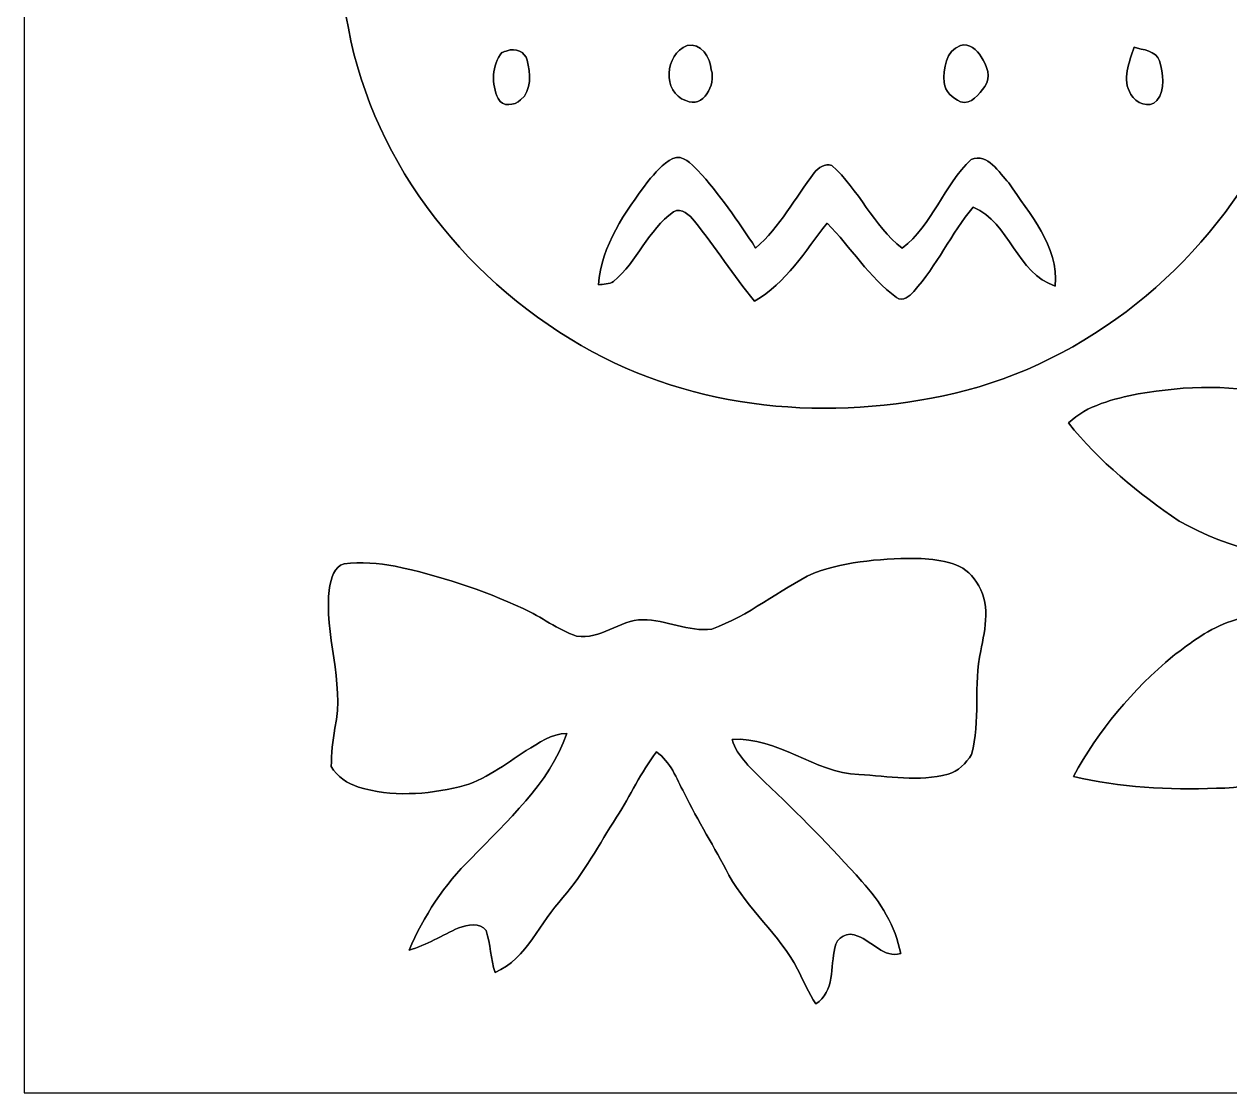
# Model space of a CAD drawing. Header units: centimetres. Extents: x -16.8 to 16.8, y -16.7 to 16.7.
# Drawn here: x -16.77 to 0.96, y -16.67 to -0.95 of the extents above; entities that cross this region are included whole.
import ezdxf

# ---------------------------------------------------------------- set-up
doc = ezdxf.new("R2010")
doc.units = ezdxf.units.CM
doc.header["$MEASUREMENT"] = 0
doc.layers.add('Layer 1', color=7, linetype='Continuous')

msp = doc.modelspace()

# ---------------------------------------------------------------- linework, layer by layer
at = {"layer": 'Layer 1', "color": 7}
for points, knots in [([(-16.77458, 16.66875), (-16.77458, 16.66875), (16.77458, 16.66875), (16.77458, 16.66875), (16.77458, 16.66875), (16.77458, 16.66875), (16.77458, -16.66875), (16.77458, -16.66875), (16.77458, -16.66875), (16.77458, -16.66875), (-16.77458, -16.66875), (-16.77458, -16.66875), (-16.77458, -16.66875), (-16.77458, -16.66875), (-16.77458, 16.66875), (-16.77458, 16.66875), (-16.77458, 16.66875), (-16.77458, 16.66875), (-16.77458, 16.66875), (-16.77458, 16.66875)], [0, 0, 0, 0, 0.16666667, 0.16666667, 0.16666667, 0.16666667, 0.33333333, 0.33333333, 0.33333333, 0.33333333, 0.5, 0.5, 0.5, 0.5, 0.66666667, 0.66666667, 0.66666667, 0.66666667, 1, 1, 1, 1]), ([(-6.12069, 7.92127), (-6.24769, 7.5879), (-6.24311, 7.22665), (-6.29003, 6.8774), (-6.29003, 6.8774), (-6.33624, 6.73206), (-6.52956, 6.72218), (-6.6481, 6.6802), (-6.6481, 6.6802), (-8.24054, 6.31261), (-9.71091, 5.4169), (-10.74667, 4.15043), (-10.74667, 4.15043), (-11.29877, 3.4163), (-11.70799, 2.5721), (-11.90766, 1.67323), (-11.90766, 1.67323), (-12.10098, 0.79763), (-12.18988, -0.11959), (-12.00644, -1.00506), (-12.00644, -1.00506), (-11.62826, -3.03636), (-10.21539, -4.79566), (-8.4141, -5.76756), (-8.4141, -5.76756), (-6.74864, -6.67456), (-4.7311, -6.79732), (-2.91289, -6.33377), (-2.91289, -6.33377), (-0.97226, -5.81201), (0.68157, -4.39067), (1.57727, -2.60244), (1.57727, -2.60244), (1.93428, -1.81257), (2.20169, -0.96308), (2.2038, -0.0889), (2.2038, -0.0889), (2.21862, 0.75706), (2.10502, 1.6062), (1.8482, 2.41265), (1.8482, 2.41265), (1.57445, 3.19123), (1.13841, 3.91936), (0.54398, 4.49545), (0.54398, 4.49545), (-0.28504, 5.36116), (-1.31269, 6.03956), (-2.44122, 6.44666), (-2.44122, 6.44666), (-2.81023, 6.58707), (-3.21345, 6.63646), (-3.57117, 6.80014), (-3.57117, 6.80014), (-3.72674, 7.10565), (-3.62832, 7.47924), (-3.73874, 7.80203), (-3.73874, 7.80203), (-3.86539, 8.001), (-4.12821, 7.99042), (-4.33211, 8.01864), (-4.33211, 8.01864), (-4.92866, 8.09166), (-5.53473, 8.04827), (-6.12069, 7.92127), (-6.12069, 7.92127), (-6.12069, 7.92127), (-6.12069, 7.92127), (-6.12069, 7.92127)], [0, 0, 0, 0, 0.05555556, 0.05555556, 0.05555556, 0.05555556, 0.11111111, 0.11111111, 0.11111111, 0.11111111, 0.16666667, 0.16666667, 0.16666667, 0.16666667, 0.22222222, 0.22222222, 0.22222222, 0.22222222, 0.27777778, 0.27777778, 0.27777778, 0.27777778, 0.33333333, 0.33333333, 0.33333333, 0.33333333, 0.38888889, 0.38888889, 0.38888889, 0.38888889, 0.44444444, 0.44444444, 0.44444444, 0.44444444, 0.5, 0.5, 0.5, 0.5, 0.55555556, 0.55555556, 0.55555556, 0.55555556, 0.61111111, 0.61111111, 0.61111111, 0.61111111, 0.66666667, 0.66666667, 0.66666667, 0.66666667, 0.72222222, 0.72222222, 0.72222222, 0.72222222, 0.77777778, 0.77777778, 0.77777778, 0.77777778, 0.83333333, 0.83333333, 0.83333333, 0.83333333, 0.88888889, 0.88888889, 0.88888889, 0.88888889, 1, 1, 1, 1]), ([(-7.02663, -1.26294), (-6.82025, -1.21214), (-6.6802, -1.4418), (-6.66891, -1.62066), (-6.66891, -1.62066), (-6.59836, -1.83409), (-6.78674, -2.19463), (-7.04321, -2.07151), (-7.04321, -2.07151), (-7.40163, -1.9498), (-7.34977, -1.38677), (-7.02663, -1.26294)], [0, 0, 0, 0, 0.25, 0.25, 0.25, 0.25, 0.5, 0.5, 0.5, 0.5, 1, 1, 1, 1]), ([(-3.00496, -1.26294), (-2.87937, -1.22026), (-2.75449, -1.32327), (-2.70087, -1.42946), (-2.70087, -1.42946), (-2.61373, -1.55152), (-2.55023, -1.73073), (-2.64866, -1.86514), (-2.64866, -1.86514), (-2.72733, -1.97661), (-2.84692, -2.1396), (-3.00496, -2.08915), (-3.00496, -2.08915), (-3.11644, -2.03306), (-3.23921, -1.93816), (-3.24485, -1.8034), (-3.24485, -1.8034), (-3.26002, -1.6062), (-3.22051, -1.33773), (-3.00496, -1.26294)], [0, 0, 0, 0, 0.16666667, 0.16666667, 0.16666667, 0.16666667, 0.33333333, 0.33333333, 0.33333333, 0.33333333, 0.5, 0.5, 0.5, 0.5, 0.66666667, 0.66666667, 0.66666667, 0.66666667, 1, 1, 1, 1]), ([(-9.66999, -1.33844), (-9.55534, -1.29152), (-9.40435, -1.35361), (-9.3786, -1.47673), (-9.3786, -1.47673), (-9.33203, -1.66617), (-9.30416, -1.92299), (-9.47314, -2.06269), (-9.47314, -2.06269), (-9.56557, -2.14524), (-9.73914, -2.17029), (-9.80511, -2.04258), (-9.80511, -2.04258), (-9.90459, -1.83056), (-9.8993, -1.55011), (-9.74831, -1.36243), (-9.74831, -1.36243), (-9.72891, -1.35643), (-9.68975, -1.34444), (-9.66999, -1.33844)], [0, 0, 0, 0, 0.16666667, 0.16666667, 0.16666667, 0.16666667, 0.33333333, 0.33333333, 0.33333333, 0.33333333, 0.5, 0.5, 0.5, 0.5, 0.66666667, 0.66666667, 0.66666667, 0.66666667, 1, 1, 1, 1]), ([(-0.44979, -1.28552), (-0.32703, -1.3268), (-0.12665, -1.33456), (-0.07655, -1.48731), (-0.07655, -1.48731), (-0.02505, -1.6697), (0.00952, -1.90923), (-0.11571, -2.07151), (-0.11571, -2.07151), (-0.23178, -2.19463), (-0.42898, -2.11208), (-0.49883, -1.98085), (-0.49883, -1.98085), (-0.63782, -1.75542), (-0.52282, -1.50989), (-0.44979, -1.28552)], [0, 0, 0, 0, 0.2, 0.2, 0.2, 0.2, 0.4, 0.4, 0.4, 0.4, 0.6, 0.6, 0.6, 0.6, 1, 1, 1, 1]), ([(2.76401, -2.40348), (2.59786, -3.36374), (2.48356, -4.3494), (2.61796, -5.32095), (2.61796, -5.32095), (2.72697, -5.99546), (3.2198, -6.5091), (3.66148, -6.99276), (3.66148, -6.99276), (4.06012, -7.3974), (4.56283, -7.76146), (4.73534, -8.32944), (4.73534, -8.32944), (4.63021, -8.35378), (4.51379, -8.38306), (4.41325, -8.32591), (4.41325, -8.32591), (3.99203, -8.10683), (3.63961, -7.78581), (3.29424, -7.46513), (3.29424, -7.46513), (2.83774, -7.04039), (2.32798, -6.64139), (1.72226, -6.45936), (1.72226, -6.45936), (1.04458, -6.22194), (0.30656, -6.26886), (-0.39053, -6.38775), (-0.39053, -6.38775), (-0.75459, -6.45866), (-1.14018, -6.55214), (-1.41817, -6.8132), (-1.41817, -6.8132), (-0.96167, -7.38187), (-0.39088, -7.85107), (0.21202, -8.25712), (0.21202, -8.25712), (0.94615, -8.67234), (1.79105, -8.85896), (2.62749, -8.90376), (2.62749, -8.90376), (3.16936, -8.93339), (3.7278, -8.82191), (4.25556, -8.99231), (4.25556, -8.99231), (4.18959, -9.24772), (3.9176, -9.33662), (3.68688, -9.36131), (3.68688, -9.36131), (2.78483, -9.4742), (1.84573, -9.4167), (0.97825, -9.72996), (0.97825, -9.72996), (0.65581, -9.83262), (0.38453, -10.04217), (0.11889, -10.24431), (0.11889, -10.24431), (-0.47166, -10.73679), (-0.9779, -11.33792), (-1.34549, -12.01385), (-1.34549, -12.01385), (-0.65864, -12.1793), (0.05539, -12.21176), (0.75953, -12.18812), (0.75953, -12.18812), (1.42628, -12.18812), (2.06551, -11.93059), (2.62572, -11.58452), (2.62572, -11.58452), (3.16653, -11.26314), (3.61879, -10.81546), (4.0326, -10.34662), (4.0326, -10.34662), (4.19135, -10.19351), (4.36421, -9.9568), (4.61327, -10.06651), (4.61327, -10.06651), (4.64291, -10.38049), (4.30248, -10.49584), (4.12962, -10.69234), (4.12962, -10.69234), (3.53307, -11.28607), (2.95451, -11.93236), (2.63737, -12.72399), (2.63737, -12.72399), (2.24331, -13.70789), (2.38231, -14.79585), (2.43593, -15.82737), (2.43593, -15.82737), (2.79894, -15.78398), (3.08187, -15.53669), (3.35068, -15.31161), (3.35068, -15.31161), (3.82482, -14.91686), (4.25344, -14.46883), (4.63973, -13.98834), (4.63973, -13.98834), (5.13539, -13.37098), (5.42749, -12.61075), (5.55343, -11.83428), (5.55343, -11.83428), (5.61869, -11.36579), (5.51251, -10.88707), (5.61622, -10.42176), (5.61622, -10.42176), (5.70794, -10.4715), (5.848, -10.49302), (5.83706, -10.63731), (5.83706, -10.63731), (5.92455, -11.00137), (5.82895, -11.38026), (5.82189, -11.74926), (5.82189, -11.74926), (5.78838, -12.84852), (6.07272, -14.02574), (6.87599, -14.82019), (6.87599, -14.82019), (7.3212, -15.24706), (7.77311, -15.67921), (8.29733, -16.00906), (8.29733, -16.00906), (8.49242, -16.11771), (8.56439, -15.83373), (8.61201, -15.70602), (8.61201, -15.70602), (9.00112, -14.56373), (8.98701, -13.20271), (8.2737, -12.18741), (8.2737, -12.18741), (7.99289, -11.74503), (7.53357, -11.46881), (7.16633, -11.10791), (7.16633, -11.10791), (6.88693, -10.86414), (6.65057, -10.55088), (6.58883, -10.17693), (6.58883, -10.17693), (6.67032, -10.19104), (6.76557, -10.18258), (6.83189, -10.24149), (6.83189, -10.24149), (7.17303, -10.535), (7.44291, -10.90189), (7.78545, -11.19434), (7.78545, -11.19434), (8.14387, -11.50161), (8.51888, -11.79795), (8.93939, -12.01737), (8.93939, -12.01737), (9.46221, -12.28619), (10.05593, -12.3631), (10.63554, -12.39485), (10.63554, -12.39485), (11.21974, -12.40755), (11.80641, -12.41531), (12.38956, -12.36169), (12.38956, -12.36169), (12.3377, -12.08546), (12.14579, -11.87132), (11.97751, -11.65825), (11.97751, -11.65825), (11.60145, -11.22468), (11.20528, -10.80629), (10.77242, -10.42882), (10.77242, -10.42882), (10.25631, -10.01219), (9.67528, -9.63048), (9.00889, -9.51724), (9.00889, -9.51724), (8.38517, -9.41776), (7.74065, -9.53488), (7.12399, -9.3793), (7.12399, -9.3793), (7.03615, -9.35179), (6.98923, -9.265), (6.93208, -9.2008), (6.93208, -9.2008), (7.30779, -8.93798), (7.78581, -9.03393), (8.21372, -9.06709), (8.21372, -9.06709), (9.06851, -9.11613), (9.95927, -9.02829), (10.74314, -8.66211), (10.74314, -8.66211), (11.12591, -8.49348), (11.39684, -8.16363), (11.67589, -7.86553), (11.67589, -7.86553), (12.0075, -7.51664), (12.3123, -7.14057), (12.56489, -6.73029), (12.56489, -6.73029), (12.10134, -6.63751), (11.62861, -6.60365), (11.15942, -6.55355), (11.15942, -6.55355), (10.36285, -6.47418), (9.52571, -6.48018), (8.77993, -6.80649), (8.77993, -6.80649), (8.17704, -7.11482), (7.66551, -7.56603), (7.14939, -7.99712), (7.14939, -7.99712), (6.98429, -8.12236), (6.81637, -8.28252), (6.59483, -8.26805), (6.59483, -8.26805), (6.64175, -8.06415), (6.72677, -7.86977), (6.85906, -7.70608), (6.85906, -7.70608), (7.24253, -7.21113), (7.77804, -6.85835), (8.15446, -6.35635), (8.15446, -6.35635), (8.44832, -5.97888), (8.5792, -5.50721), (8.68151, -5.0479), (8.68151, -5.0479), (8.8459, -4.31765), (8.83038, -3.556), (8.71044, -2.82011), (8.71044, -2.82011), (8.69068, -2.71427), (8.66105, -2.60244), (8.58167, -2.52554), (8.58167, -2.52554), (8.45749, -2.50084), (8.34249, -2.57316), (8.23912, -2.62996), (8.23912, -2.62996), (7.78581, -2.9023), (7.41927, -3.29353), (7.08201, -3.69535), (7.08201, -3.69535), (6.48441, -4.43054), (6.01239, -5.29519), (5.85858, -6.23888), (5.85858, -6.23888), (5.76721, -6.80332), (5.92526, -7.43726), (5.62857, -7.95479), (5.62857, -7.95479), (5.52415, -7.85636), (5.41232, -7.74665), (5.37986, -7.60236), (5.37986, -7.60236), (5.3594, -7.20937), (5.53297, -6.84283), (5.5372, -6.45266), (5.5372, -6.45266), (5.55484, -6.01521), (5.49875, -5.56577), (5.31354, -5.16572), (5.31354, -5.16572), (5.03696, -4.4958), (4.5145, -3.97298), (3.99768, -3.48086), (3.99768, -3.48086), (3.60998, -3.09633), (3.21522, -2.71463), (2.76401, -2.40348), (2.76401, -2.40348), (2.76401, -2.40348), (2.76401, -2.40348), (2.76401, -2.40348)], [0, 0, 0, 0, 0.01470588, 0.01470588, 0.01470588, 0.01470588, 0.02941176, 0.02941176, 0.02941176, 0.02941176, 0.04411765, 0.04411765, 0.04411765, 0.04411765, 0.05882353, 0.05882353, 0.05882353, 0.05882353, 0.07352941, 0.07352941, 0.07352941, 0.07352941, 0.08823529, 0.08823529, 0.08823529, 0.08823529, 0.10294118, 0.10294118, 0.10294118, 0.10294118, 0.11764706, 0.11764706, 0.11764706, 0.11764706, 0.13235294, 0.13235294, 0.13235294, 0.13235294, 0.14705882, 0.14705882, 0.14705882, 0.14705882, 0.16176471, 0.16176471, 0.16176471, 0.16176471, 0.17647059, 0.17647059, 0.17647059, 0.17647059, 0.19117647, 0.19117647, 0.19117647, 0.19117647, 0.20588235, 0.20588235, 0.20588235, 0.20588235, 0.22058824, 0.22058824, 0.22058824, 0.22058824, 0.23529412, 0.23529412, 0.23529412, 0.23529412, 0.25, 0.25, 0.25, 0.25, 0.26470588, 0.26470588, 0.26470588, 0.26470588, 0.27941176, 0.27941176, 0.27941176, 0.27941176, 0.29411765, 0.29411765, 0.29411765, 0.29411765, 0.30882353, 0.30882353, 0.30882353, 0.30882353, 0.32352941, 0.32352941, 0.32352941, 0.32352941, 0.33823529, 0.33823529, 0.33823529, 0.33823529, 0.35294118, 0.35294118, 0.35294118, 0.35294118, 0.36764706, 0.36764706, 0.36764706, 0.36764706, 0.38235294, 0.38235294, 0.38235294, 0.38235294, 0.39705882, 0.39705882, 0.39705882, 0.39705882, 0.41176471, 0.41176471, 0.41176471, 0.41176471, 0.42647059, 0.42647059, 0.42647059, 0.42647059, 0.44117647, 0.44117647, 0.44117647, 0.44117647, 0.45588235, 0.45588235, 0.45588235, 0.45588235, 0.47058824, 0.47058824, 0.47058824, 0.47058824, 0.48529412, 0.48529412, 0.48529412, 0.48529412, 0.5, 0.5, 0.5, 0.5, 0.51470588, 0.51470588, 0.51470588, 0.51470588, 0.52941176, 0.52941176, 0.52941176, 0.52941176, 0.54411765, 0.54411765, 0.54411765, 0.54411765, 0.55882353, 0.55882353, 0.55882353, 0.55882353, 0.57352941, 0.57352941, 0.57352941, 0.57352941, 0.58823529, 0.58823529, 0.58823529, 0.58823529, 0.60294118, 0.60294118, 0.60294118, 0.60294118, 0.61764706, 0.61764706, 0.61764706, 0.61764706, 0.63235294, 0.63235294, 0.63235294, 0.63235294, 0.64705882, 0.64705882, 0.64705882, 0.64705882, 0.66176471, 0.66176471, 0.66176471, 0.66176471, 0.67647059, 0.67647059, 0.67647059, 0.67647059, 0.69117647, 0.69117647, 0.69117647, 0.69117647, 0.70588235, 0.70588235, 0.70588235, 0.70588235, 0.72058824, 0.72058824, 0.72058824, 0.72058824, 0.73529412, 0.73529412, 0.73529412, 0.73529412, 0.75, 0.75, 0.75, 0.75, 0.76470588, 0.76470588, 0.76470588, 0.76470588, 0.77941176, 0.77941176, 0.77941176, 0.77941176, 0.79411765, 0.79411765, 0.79411765, 0.79411765, 0.80882353, 0.80882353, 0.80882353, 0.80882353, 0.82352941, 0.82352941, 0.82352941, 0.82352941, 0.83823529, 0.83823529, 0.83823529, 0.83823529, 0.85294118, 0.85294118, 0.85294118, 0.85294118, 0.86764706, 0.86764706, 0.86764706, 0.86764706, 0.88235294, 0.88235294, 0.88235294, 0.88235294, 0.89705882, 0.89705882, 0.89705882, 0.89705882, 0.91176471, 0.91176471, 0.91176471, 0.91176471, 0.92647059, 0.92647059, 0.92647059, 0.92647059, 0.94117647, 0.94117647, 0.94117647, 0.94117647, 0.95588235, 0.95588235, 0.95588235, 0.95588235, 0.97058824, 0.97058824, 0.97058824, 0.97058824, 1, 1, 1, 1]), ([(-7.23653, -2.92171), (-7.07602, -2.86138), (-6.97195, -3.00461), (-6.8707, -3.09527), (-6.8707, -3.09527), (-6.5472, -3.44593), (-6.27698, -3.84175), (-6.01698, -4.24039), (-6.01698, -4.24039), (-5.66067, -3.92959), (-5.43842, -3.50485), (-5.15479, -3.13373), (-5.15479, -3.13373), (-5.09588, -3.05788), (-4.9978, -2.99297), (-4.89832, -3.02472), (-4.89832, -3.02472), (-4.49862, -3.38173), (-4.28766, -3.91019), (-3.86221, -4.24356), (-3.86221, -4.24356), (-3.41524, -3.89608), (-3.25332, -3.31787), (-2.84727, -2.93723), (-2.84727, -2.93723), (-2.5968, -2.83845), (-2.44228, -3.13337), (-2.29447, -3.28295), (-2.29447, -3.28295), (-1.9939, -3.74121), (-1.55857, -4.20864), (-1.61043, -4.79989), (-1.61043, -4.79989), (-2.17805, -4.61786), (-2.27753, -3.86786), (-2.81799, -3.63855), (-2.81799, -3.63855), (-3.1429, -4.02872), (-3.35245, -4.50215), (-3.69217, -4.88068), (-3.69217, -4.88068), (-3.75285, -4.94912), (-3.85128, -5.03273), (-3.94441, -4.96817), (-3.94441, -4.96817), (-4.35222, -4.67184), (-4.61398, -4.22875), (-4.96746, -3.87668), (-4.96746, -3.87668), (-5.28602, -4.28449), (-5.57248, -4.75721), (-6.03215, -5.02144), (-6.03215, -5.02144), (-6.34647, -4.64502), (-6.60929, -4.2291), (-6.9155, -3.84704), (-6.9155, -3.84704), (-6.98853, -3.76026), (-7.10318, -3.63467), (-7.22595, -3.70911), (-7.22595, -3.70911), (-7.60024, -3.97404), (-7.75899, -4.43971), (-8.10578, -4.73287), (-8.10578, -4.73287), (-8.1728, -4.77238), (-8.25465, -4.7692), (-8.32908, -4.78226), (-8.32908, -4.78226), (-8.28463, -4.19947), (-7.93997, -3.71404), (-7.6013, -3.26319), (-7.6013, -3.26319), (-7.49653, -3.13443), (-7.38611, -2.99967), (-7.23653, -2.92171)], [0, 0, 0, 0, 0.05, 0.05, 0.05, 0.05, 0.1, 0.1, 0.1, 0.1, 0.15, 0.15, 0.15, 0.15, 0.2, 0.2, 0.2, 0.2, 0.25, 0.25, 0.25, 0.25, 0.3, 0.3, 0.3, 0.3, 0.35, 0.35, 0.35, 0.35, 0.4, 0.4, 0.4, 0.4, 0.45, 0.45, 0.45, 0.45, 0.5, 0.5, 0.5, 0.5, 0.55, 0.55, 0.55, 0.55, 0.6, 0.6, 0.6, 0.6, 0.65, 0.65, 0.65, 0.65, 0.7, 0.7, 0.7, 0.7, 0.75, 0.75, 0.75, 0.75, 0.8, 0.8, 0.8, 0.8, 0.85, 0.85, 0.85, 0.85, 0.9, 0.9, 0.9, 0.9, 1, 1, 1, 1]), ([(-5.16255, -9.02123), (-5.67514, -9.27135), (-6.12069, -9.65341), (-6.66256, -9.84532), (-6.66256, -9.84532), (-7.00617, -9.89295), (-7.33566, -9.70315), (-7.67715, -9.70844), (-7.67715, -9.70844), (-8.02146, -9.71056), (-8.30086, -10.00689), (-8.64976, -9.95045), (-8.64976, -9.95045), (-8.93092, -9.85273), (-9.16764, -9.66611), (-9.43716, -9.54476), (-9.43716, -9.54476), (-10.03759, -9.265), (-10.67082, -9.05757), (-11.31888, -8.9214), (-11.31888, -8.9214), (-11.56511, -8.87024), (-11.81982, -8.8586), (-12.06959, -8.88541), (-12.06959, -8.88541), (-12.21811, -8.92598), (-12.25938, -9.1059), (-12.28478, -9.23502), (-12.28478, -9.23502), (-12.3698, -9.92928), (-12.05512, -10.61226), (-12.20399, -11.30512), (-12.20399, -11.30512), (-12.23786, -11.49068), (-12.25621, -11.678), (-12.25762, -11.8678), (-12.25762, -11.8678), (-12.1733, -12.01949), (-12.01702, -12.1158), (-11.85616, -12.17048), (-11.85616, -12.17048), (-11.37532, -12.31688), (-10.85356, -12.28231), (-10.3699, -12.16695), (-10.3699, -12.16695), (-10.00266, -12.0777), (-9.70421, -11.83111), (-9.3913, -11.63391), (-9.3913, -11.63391), (-9.20609, -11.52102), (-9.01735, -11.3859), (-8.79193, -11.38061), (-8.79193, -11.38061), (-9.05616, -12.13062), (-9.67034, -12.66225), (-10.20269, -13.22141), (-10.20269, -13.22141), (-10.59533, -13.60205), (-10.90048, -14.06807), (-11.11391, -14.57007), (-11.11391, -14.57007), (-10.85603, -14.49282), (-10.62708, -14.35065), (-10.38366, -14.24129), (-10.38366, -14.24129), (-10.25772, -14.19366), (-10.07039, -14.15838), (-9.98079, -14.2815), (-9.98079, -14.2815), (-9.91482, -14.48082), (-9.91376, -14.69849), (-9.84956, -14.89992), (-9.84956, -14.89992), (-9.36837, -14.68332), (-9.19233, -14.15768), (-8.85119, -13.79608), (-8.85119, -13.79608), (-8.53899, -13.43554), (-8.31815, -13.01044), (-8.06203, -12.6111), (-8.06203, -12.6111), (-7.8553, -12.29889), (-7.70749, -11.9507), (-7.47713, -11.65401), (-7.47713, -11.65401), (-7.26687, -11.79442), (-7.18467, -12.04419), (-7.0679, -12.25656), (-7.0679, -12.25656), (-6.86611, -12.6686), (-6.62234, -13.05772), (-6.40962, -13.46412), (-6.40962, -13.46412), (-6.13445, -13.97035), (-5.66808, -14.33936), (-5.39962, -14.84947), (-5.39962, -14.84947), (-5.31248, -15.02022), (-5.24334, -15.20331), (-5.13009, -15.35994), (-5.13009, -15.35994), (-4.85599, -15.17579), (-4.9149, -14.81526), (-4.85493, -14.53409), (-4.85493, -14.53409), (-4.8327, -14.38628), (-4.65808, -14.28291), (-4.51661, -14.36441), (-4.51661, -14.36441), (-4.29719, -14.43531), (-4.13491, -14.69249), (-3.88303, -14.61841), (-3.88303, -14.61841), (-3.96311, -14.21483), (-4.17971, -13.85746), (-4.45594, -13.5576), (-4.45594, -13.5576), (-4.91067, -13.04925), (-5.38868, -12.56171), (-5.88504, -12.09428), (-5.88504, -12.09428), (-6.06778, -11.9066), (-6.28474, -11.7281), (-6.36482, -11.46916), (-6.36482, -11.46916), (-5.69348, -11.42577), (-5.15902, -11.96234), (-4.50039, -11.98527), (-4.50039, -11.98527), (-4.06541, -12.0075), (-3.61774, -12.09569), (-3.1877, -11.98139), (-3.1877, -11.98139), (-3.03601, -11.94259), (-2.92418, -11.81806), (-2.84233, -11.69176), (-2.84233, -11.69176), (-2.70828, -11.1947), (-2.81587, -10.66871), (-2.70722, -10.16706), (-2.70722, -10.16706), (-2.64195, -9.83756), (-2.55341, -9.44845), (-2.77142, -9.15564), (-2.77142, -9.15564), (-2.9337, -8.86707), (-3.28683, -8.83038), (-3.5814, -8.80569), (-3.5814, -8.80569), (-4.11304, -8.80533), (-4.65843, -8.83955), (-5.16255, -9.02123)], [0, 0, 0, 0, 0.02564103, 0.02564103, 0.02564103, 0.02564103, 0.05128205, 0.05128205, 0.05128205, 0.05128205, 0.07692308, 0.07692308, 0.07692308, 0.07692308, 0.1025641, 0.1025641, 0.1025641, 0.1025641, 0.12820513, 0.12820513, 0.12820513, 0.12820513, 0.15384615, 0.15384615, 0.15384615, 0.15384615, 0.17948718, 0.17948718, 0.17948718, 0.17948718, 0.20512821, 0.20512821, 0.20512821, 0.20512821, 0.23076923, 0.23076923, 0.23076923, 0.23076923, 0.25641026, 0.25641026, 0.25641026, 0.25641026, 0.28205128, 0.28205128, 0.28205128, 0.28205128, 0.30769231, 0.30769231, 0.30769231, 0.30769231, 0.33333333, 0.33333333, 0.33333333, 0.33333333, 0.35897436, 0.35897436, 0.35897436, 0.35897436, 0.38461538, 0.38461538, 0.38461538, 0.38461538, 0.41025641, 0.41025641, 0.41025641, 0.41025641, 0.43589744, 0.43589744, 0.43589744, 0.43589744, 0.46153846, 0.46153846, 0.46153846, 0.46153846, 0.48717949, 0.48717949, 0.48717949, 0.48717949, 0.51282051, 0.51282051, 0.51282051, 0.51282051, 0.53846154, 0.53846154, 0.53846154, 0.53846154, 0.56410256, 0.56410256, 0.56410256, 0.56410256, 0.58974359, 0.58974359, 0.58974359, 0.58974359, 0.61538462, 0.61538462, 0.61538462, 0.61538462, 0.64102564, 0.64102564, 0.64102564, 0.64102564, 0.66666667, 0.66666667, 0.66666667, 0.66666667, 0.69230769, 0.69230769, 0.69230769, 0.69230769, 0.71794872, 0.71794872, 0.71794872, 0.71794872, 0.74358974, 0.74358974, 0.74358974, 0.74358974, 0.76923077, 0.76923077, 0.76923077, 0.76923077, 0.79487179, 0.79487179, 0.79487179, 0.79487179, 0.82051282, 0.82051282, 0.82051282, 0.82051282, 0.84615385, 0.84615385, 0.84615385, 0.84615385, 0.87179487, 0.87179487, 0.87179487, 0.87179487, 0.8974359, 0.8974359, 0.8974359, 0.8974359, 0.92307692, 0.92307692, 0.92307692, 0.92307692, 0.94871795, 0.94871795, 0.94871795, 0.94871795, 1, 1, 1, 1])]:
    msp.add_open_spline(points, degree=3, knots=knots, dxfattribs=at)
at = {"layer": 'Layer 1', "color": 250}
for points, knots in [([(-6.12069, 7.92127), (-5.53473, 8.04827), (-4.92866, 8.09166), (-4.33211, 8.01864), (-4.33211, 8.01864), (-4.12821, 7.99042), (-3.86539, 8.001), (-3.73874, 7.80203), (-3.73874, 7.80203), (-3.62832, 7.47924), (-3.72674, 7.10565), (-3.57117, 6.80014), (-3.57117, 6.80014), (-3.21345, 6.63646), (-2.81023, 6.58707), (-2.44122, 6.44666), (-2.44122, 6.44666), (-1.31269, 6.03956), (-0.28504, 5.36116), (0.54398, 4.49545), (0.54398, 4.49545), (1.13841, 3.91936), (1.57445, 3.19123), (1.8482, 2.41265), (1.8482, 2.41265), (2.10502, 1.6062), (2.21862, 0.75706), (2.2038, -0.0889), (2.2038, -0.0889), (2.20169, -0.96308), (1.93428, -1.81257), (1.57727, -2.60244), (1.57727, -2.60244), (0.68157, -4.39067), (-0.97226, -5.81201), (-2.91289, -6.33377), (-2.91289, -6.33377), (-4.7311, -6.79732), (-6.74864, -6.67456), (-8.4141, -5.76756), (-8.4141, -5.76756), (-10.21539, -4.79566), (-11.62826, -3.03636), (-12.00644, -1.00506), (-12.00644, -1.00506), (-12.18988, -0.11959), (-12.10098, 0.79763), (-11.90766, 1.67323), (-11.90766, 1.67323), (-11.70799, 2.5721), (-11.29877, 3.4163), (-10.74667, 4.15043), (-10.74667, 4.15043), (-9.71091, 5.4169), (-8.24054, 6.31261), (-6.6481, 6.6802), (-6.6481, 6.6802), (-6.52956, 6.72218), (-6.33624, 6.73206), (-6.29003, 6.8774), (-6.29003, 6.8774), (-6.24311, 7.22665), (-6.24769, 7.5879), (-6.12069, 7.92127), (-6.12069, 7.92127), (-6.12069, 7.92127), (-6.12069, 7.92127), (-6.12069, 7.92127)], [0, 0, 0, 0, 0.05555556, 0.05555556, 0.05555556, 0.05555556, 0.11111111, 0.11111111, 0.11111111, 0.11111111, 0.16666667, 0.16666667, 0.16666667, 0.16666667, 0.22222222, 0.22222222, 0.22222222, 0.22222222, 0.27777778, 0.27777778, 0.27777778, 0.27777778, 0.33333333, 0.33333333, 0.33333333, 0.33333333, 0.38888889, 0.38888889, 0.38888889, 0.38888889, 0.44444444, 0.44444444, 0.44444444, 0.44444444, 0.5, 0.5, 0.5, 0.5, 0.55555556, 0.55555556, 0.55555556, 0.55555556, 0.61111111, 0.61111111, 0.61111111, 0.61111111, 0.66666667, 0.66666667, 0.66666667, 0.66666667, 0.72222222, 0.72222222, 0.72222222, 0.72222222, 0.77777778, 0.77777778, 0.77777778, 0.77777778, 0.83333333, 0.83333333, 0.83333333, 0.83333333, 0.88888889, 0.88888889, 0.88888889, 0.88888889, 1, 1, 1, 1]), ([(-7.02663, -1.26294), (-7.34977, -1.38677), (-7.40163, -1.9498), (-7.04321, -2.07151), (-7.04321, -2.07151), (-6.78674, -2.19463), (-6.59836, -1.83409), (-6.66891, -1.62066), (-6.66891, -1.62066), (-6.6802, -1.4418), (-6.82025, -1.21214), (-7.02663, -1.26294), (-7.02663, -1.26294), (-7.02663, -1.26294), (-7.02663, -1.26294), (-7.02663, -1.26294)], [0, 0, 0, 0, 0.2, 0.2, 0.2, 0.2, 0.4, 0.4, 0.4, 0.4, 0.6, 0.6, 0.6, 0.6, 1, 1, 1, 1]), ([(-3.00496, -1.26294), (-3.22051, -1.33773), (-3.26002, -1.6062), (-3.24485, -1.8034), (-3.24485, -1.8034), (-3.23921, -1.93816), (-3.11644, -2.03306), (-3.00496, -2.08915), (-3.00496, -2.08915), (-2.84692, -2.1396), (-2.72733, -1.97661), (-2.64866, -1.86514), (-2.64866, -1.86514), (-2.55023, -1.73073), (-2.61373, -1.55152), (-2.70087, -1.42946), (-2.70087, -1.42946), (-2.75449, -1.32327), (-2.87937, -1.22026), (-3.00496, -1.26294), (-3.00496, -1.26294), (-3.00496, -1.26294), (-3.00496, -1.26294), (-3.00496, -1.26294)], [0, 0, 0, 0, 0.14285714, 0.14285714, 0.14285714, 0.14285714, 0.28571429, 0.28571429, 0.28571429, 0.28571429, 0.42857143, 0.42857143, 0.42857143, 0.42857143, 0.57142857, 0.57142857, 0.57142857, 0.57142857, 0.71428571, 0.71428571, 0.71428571, 0.71428571, 1, 1, 1, 1]), ([(-9.66999, -1.33844), (-9.68975, -1.34444), (-9.72891, -1.35643), (-9.74831, -1.36243), (-9.74831, -1.36243), (-9.8993, -1.55011), (-9.90459, -1.83056), (-9.80511, -2.04258), (-9.80511, -2.04258), (-9.73914, -2.17029), (-9.56557, -2.14524), (-9.47314, -2.06269), (-9.47314, -2.06269), (-9.30416, -1.92299), (-9.33203, -1.66617), (-9.3786, -1.47673), (-9.3786, -1.47673), (-9.40435, -1.35361), (-9.55534, -1.29152), (-9.66999, -1.33844), (-9.66999, -1.33844), (-9.66999, -1.33844), (-9.66999, -1.33844), (-9.66999, -1.33844)], [0, 0, 0, 0, 0.14285714, 0.14285714, 0.14285714, 0.14285714, 0.28571429, 0.28571429, 0.28571429, 0.28571429, 0.42857143, 0.42857143, 0.42857143, 0.42857143, 0.57142857, 0.57142857, 0.57142857, 0.57142857, 0.71428571, 0.71428571, 0.71428571, 0.71428571, 1, 1, 1, 1]), ([(-0.44979, -1.28552), (-0.52282, -1.50989), (-0.63782, -1.75542), (-0.49883, -1.98085), (-0.49883, -1.98085), (-0.42898, -2.11208), (-0.23178, -2.19463), (-0.11571, -2.07151), (-0.11571, -2.07151), (0.00952, -1.90923), (-0.02505, -1.6697), (-0.07655, -1.48731), (-0.07655, -1.48731), (-0.12665, -1.33456), (-0.32703, -1.3268), (-0.44979, -1.28552), (-0.44979, -1.28552), (-0.44979, -1.28552), (-0.44979, -1.28552), (-0.44979, -1.28552)], [0, 0, 0, 0, 0.16666667, 0.16666667, 0.16666667, 0.16666667, 0.33333333, 0.33333333, 0.33333333, 0.33333333, 0.5, 0.5, 0.5, 0.5, 0.66666667, 0.66666667, 0.66666667, 0.66666667, 1, 1, 1, 1]), ([(2.76401, -2.40348), (3.21522, -2.71463), (3.60998, -3.09633), (3.99768, -3.48086), (3.99768, -3.48086), (4.5145, -3.97298), (5.03696, -4.4958), (5.31354, -5.16572), (5.31354, -5.16572), (5.49875, -5.56577), (5.55484, -6.01521), (5.5372, -6.45266), (5.5372, -6.45266), (5.53297, -6.84283), (5.3594, -7.20937), (5.37986, -7.60236), (5.37986, -7.60236), (5.41232, -7.74665), (5.52415, -7.85636), (5.62857, -7.95479), (5.62857, -7.95479), (5.92526, -7.43726), (5.76721, -6.80332), (5.85858, -6.23888), (5.85858, -6.23888), (6.01239, -5.29519), (6.48441, -4.43054), (7.08201, -3.69535), (7.08201, -3.69535), (7.41927, -3.29353), (7.78581, -2.9023), (8.23912, -2.62996), (8.23912, -2.62996), (8.34249, -2.57316), (8.45749, -2.50084), (8.58167, -2.52554), (8.58167, -2.52554), (8.66105, -2.60244), (8.69068, -2.71427), (8.71044, -2.82011), (8.71044, -2.82011), (8.83038, -3.556), (8.8459, -4.31765), (8.68151, -5.0479), (8.68151, -5.0479), (8.5792, -5.50721), (8.44832, -5.97888), (8.15446, -6.35635), (8.15446, -6.35635), (7.77804, -6.85835), (7.24253, -7.21113), (6.85906, -7.70608), (6.85906, -7.70608), (6.72677, -7.86977), (6.64175, -8.06415), (6.59483, -8.26805), (6.59483, -8.26805), (6.81637, -8.28252), (6.98429, -8.12236), (7.14939, -7.99712), (7.14939, -7.99712), (7.66551, -7.56603), (8.17704, -7.11482), (8.77993, -6.80649), (8.77993, -6.80649), (9.52571, -6.48018), (10.36285, -6.47418), (11.15942, -6.55355), (11.15942, -6.55355), (11.62861, -6.60365), (12.10134, -6.63751), (12.56489, -6.73029), (12.56489, -6.73029), (12.3123, -7.14057), (12.0075, -7.51664), (11.67589, -7.86553), (11.67589, -7.86553), (11.39684, -8.16363), (11.12591, -8.49348), (10.74314, -8.66211), (10.74314, -8.66211), (9.95927, -9.02829), (9.06851, -9.11613), (8.21372, -9.06709), (8.21372, -9.06709), (7.78581, -9.03393), (7.30779, -8.93798), (6.93208, -9.2008), (6.93208, -9.2008), (6.98923, -9.265), (7.03615, -9.35179), (7.12399, -9.3793), (7.12399, -9.3793), (7.74065, -9.53488), (8.38517, -9.41776), (9.00889, -9.51724), (9.00889, -9.51724), (9.67528, -9.63048), (10.25631, -10.01219), (10.77242, -10.42882), (10.77242, -10.42882), (11.20528, -10.80629), (11.60145, -11.22468), (11.97751, -11.65825), (11.97751, -11.65825), (12.14579, -11.87132), (12.3377, -12.08546), (12.38956, -12.36169), (12.38956, -12.36169), (11.80641, -12.41531), (11.21974, -12.40755), (10.63554, -12.39485), (10.63554, -12.39485), (10.05593, -12.3631), (9.46221, -12.28619), (8.93939, -12.01737), (8.93939, -12.01737), (8.51888, -11.79795), (8.14387, -11.50161), (7.78545, -11.19434), (7.78545, -11.19434), (7.44291, -10.90189), (7.17303, -10.535), (6.83189, -10.24149), (6.83189, -10.24149), (6.76557, -10.18258), (6.67032, -10.19104), (6.58883, -10.17693), (6.58883, -10.17693), (6.65057, -10.55088), (6.88693, -10.86414), (7.16633, -11.10791), (7.16633, -11.10791), (7.53357, -11.46881), (7.99289, -11.74503), (8.2737, -12.18741), (8.2737, -12.18741), (8.98701, -13.20271), (9.00112, -14.56373), (8.61201, -15.70602), (8.61201, -15.70602), (8.56439, -15.83373), (8.49242, -16.11771), (8.29733, -16.00906), (8.29733, -16.00906), (7.77311, -15.67921), (7.3212, -15.24706), (6.87599, -14.82019), (6.87599, -14.82019), (6.07272, -14.02574), (5.78838, -12.84852), (5.82189, -11.74926), (5.82189, -11.74926), (5.82895, -11.38026), (5.92455, -11.00137), (5.83706, -10.63731), (5.83706, -10.63731), (5.848, -10.49302), (5.70794, -10.4715), (5.61622, -10.42176), (5.61622, -10.42176), (5.51251, -10.88707), (5.61869, -11.36579), (5.55343, -11.83428), (5.55343, -11.83428), (5.42749, -12.61075), (5.13539, -13.37098), (4.63973, -13.98834), (4.63973, -13.98834), (4.25344, -14.46883), (3.82482, -14.91686), (3.35068, -15.31161), (3.35068, -15.31161), (3.08187, -15.53669), (2.79894, -15.78398), (2.43593, -15.82737), (2.43593, -15.82737), (2.38231, -14.79585), (2.24331, -13.70789), (2.63737, -12.72399), (2.63737, -12.72399), (2.95451, -11.93236), (3.53307, -11.28607), (4.12962, -10.69234), (4.12962, -10.69234), (4.30248, -10.49584), (4.64291, -10.38049), (4.61327, -10.06651), (4.61327, -10.06651), (4.36421, -9.9568), (4.19135, -10.19351), (4.0326, -10.34662), (4.0326, -10.34662), (3.61879, -10.81546), (3.16653, -11.26314), (2.62572, -11.58452), (2.62572, -11.58452), (2.06551, -11.93059), (1.42628, -12.18812), (0.75953, -12.18812), (0.75953, -12.18812), (0.05539, -12.21176), (-0.65864, -12.1793), (-1.34549, -12.01385), (-1.34549, -12.01385), (-0.9779, -11.33792), (-0.47166, -10.73679), (0.11889, -10.24431), (0.11889, -10.24431), (0.38453, -10.04217), (0.65581, -9.83262), (0.97825, -9.72996), (0.97825, -9.72996), (1.84573, -9.4167), (2.78483, -9.4742), (3.68688, -9.36131), (3.68688, -9.36131), (3.9176, -9.33662), (4.18959, -9.24772), (4.25556, -8.99231), (4.25556, -8.99231), (3.7278, -8.82191), (3.16936, -8.93339), (2.62749, -8.90376), (2.62749, -8.90376), (1.79105, -8.85896), (0.94615, -8.67234), (0.21202, -8.25712), (0.21202, -8.25712), (-0.39088, -7.85107), (-0.96167, -7.38187), (-1.41817, -6.8132), (-1.41817, -6.8132), (-1.14018, -6.55214), (-0.75459, -6.45866), (-0.39053, -6.38775), (-0.39053, -6.38775), (0.30656, -6.26886), (1.04458, -6.22194), (1.72226, -6.45936), (1.72226, -6.45936), (2.32798, -6.64139), (2.83774, -7.04039), (3.29424, -7.46513), (3.29424, -7.46513), (3.63961, -7.78581), (3.99203, -8.10683), (4.41325, -8.32591), (4.41325, -8.32591), (4.51379, -8.38306), (4.63021, -8.35378), (4.73534, -8.32944), (4.73534, -8.32944), (4.56283, -7.76146), (4.06012, -7.3974), (3.66148, -6.99276), (3.66148, -6.99276), (3.2198, -6.5091), (2.72697, -5.99546), (2.61796, -5.32095), (2.61796, -5.32095), (2.48356, -4.3494), (2.59786, -3.36374), (2.76401, -2.40348), (2.76401, -2.40348), (2.76401, -2.40348), (2.76401, -2.40348), (2.76401, -2.40348)], [0, 0, 0, 0, 0.01470588, 0.01470588, 0.01470588, 0.01470588, 0.02941176, 0.02941176, 0.02941176, 0.02941176, 0.04411765, 0.04411765, 0.04411765, 0.04411765, 0.05882353, 0.05882353, 0.05882353, 0.05882353, 0.07352941, 0.07352941, 0.07352941, 0.07352941, 0.08823529, 0.08823529, 0.08823529, 0.08823529, 0.10294118, 0.10294118, 0.10294118, 0.10294118, 0.11764706, 0.11764706, 0.11764706, 0.11764706, 0.13235294, 0.13235294, 0.13235294, 0.13235294, 0.14705882, 0.14705882, 0.14705882, 0.14705882, 0.16176471, 0.16176471, 0.16176471, 0.16176471, 0.17647059, 0.17647059, 0.17647059, 0.17647059, 0.19117647, 0.19117647, 0.19117647, 0.19117647, 0.20588235, 0.20588235, 0.20588235, 0.20588235, 0.22058824, 0.22058824, 0.22058824, 0.22058824, 0.23529412, 0.23529412, 0.23529412, 0.23529412, 0.25, 0.25, 0.25, 0.25, 0.26470588, 0.26470588, 0.26470588, 0.26470588, 0.27941176, 0.27941176, 0.27941176, 0.27941176, 0.29411765, 0.29411765, 0.29411765, 0.29411765, 0.30882353, 0.30882353, 0.30882353, 0.30882353, 0.32352941, 0.32352941, 0.32352941, 0.32352941, 0.33823529, 0.33823529, 0.33823529, 0.33823529, 0.35294118, 0.35294118, 0.35294118, 0.35294118, 0.36764706, 0.36764706, 0.36764706, 0.36764706, 0.38235294, 0.38235294, 0.38235294, 0.38235294, 0.39705882, 0.39705882, 0.39705882, 0.39705882, 0.41176471, 0.41176471, 0.41176471, 0.41176471, 0.42647059, 0.42647059, 0.42647059, 0.42647059, 0.44117647, 0.44117647, 0.44117647, 0.44117647, 0.45588235, 0.45588235, 0.45588235, 0.45588235, 0.47058824, 0.47058824, 0.47058824, 0.47058824, 0.48529412, 0.48529412, 0.48529412, 0.48529412, 0.5, 0.5, 0.5, 0.5, 0.51470588, 0.51470588, 0.51470588, 0.51470588, 0.52941176, 0.52941176, 0.52941176, 0.52941176, 0.54411765, 0.54411765, 0.54411765, 0.54411765, 0.55882353, 0.55882353, 0.55882353, 0.55882353, 0.57352941, 0.57352941, 0.57352941, 0.57352941, 0.58823529, 0.58823529, 0.58823529, 0.58823529, 0.60294118, 0.60294118, 0.60294118, 0.60294118, 0.61764706, 0.61764706, 0.61764706, 0.61764706, 0.63235294, 0.63235294, 0.63235294, 0.63235294, 0.64705882, 0.64705882, 0.64705882, 0.64705882, 0.66176471, 0.66176471, 0.66176471, 0.66176471, 0.67647059, 0.67647059, 0.67647059, 0.67647059, 0.69117647, 0.69117647, 0.69117647, 0.69117647, 0.70588235, 0.70588235, 0.70588235, 0.70588235, 0.72058824, 0.72058824, 0.72058824, 0.72058824, 0.73529412, 0.73529412, 0.73529412, 0.73529412, 0.75, 0.75, 0.75, 0.75, 0.76470588, 0.76470588, 0.76470588, 0.76470588, 0.77941176, 0.77941176, 0.77941176, 0.77941176, 0.79411765, 0.79411765, 0.79411765, 0.79411765, 0.80882353, 0.80882353, 0.80882353, 0.80882353, 0.82352941, 0.82352941, 0.82352941, 0.82352941, 0.83823529, 0.83823529, 0.83823529, 0.83823529, 0.85294118, 0.85294118, 0.85294118, 0.85294118, 0.86764706, 0.86764706, 0.86764706, 0.86764706, 0.88235294, 0.88235294, 0.88235294, 0.88235294, 0.89705882, 0.89705882, 0.89705882, 0.89705882, 0.91176471, 0.91176471, 0.91176471, 0.91176471, 0.92647059, 0.92647059, 0.92647059, 0.92647059, 0.94117647, 0.94117647, 0.94117647, 0.94117647, 0.95588235, 0.95588235, 0.95588235, 0.95588235, 0.97058824, 0.97058824, 0.97058824, 0.97058824, 1, 1, 1, 1]), ([(-7.23653, -2.92171), (-7.38611, -2.99967), (-7.49653, -3.13443), (-7.6013, -3.26319), (-7.6013, -3.26319), (-7.93997, -3.71404), (-8.28463, -4.19947), (-8.32908, -4.78226), (-8.32908, -4.78226), (-8.25465, -4.7692), (-8.1728, -4.77238), (-8.10578, -4.73287), (-8.10578, -4.73287), (-7.75899, -4.43971), (-7.60024, -3.97404), (-7.22595, -3.70911), (-7.22595, -3.70911), (-7.10318, -3.63467), (-6.98853, -3.76026), (-6.9155, -3.84704), (-6.9155, -3.84704), (-6.60929, -4.2291), (-6.34647, -4.64502), (-6.03215, -5.02144), (-6.03215, -5.02144), (-5.57248, -4.75721), (-5.28602, -4.28449), (-4.96746, -3.87668), (-4.96746, -3.87668), (-4.61398, -4.22875), (-4.35222, -4.67184), (-3.94441, -4.96817), (-3.94441, -4.96817), (-3.85128, -5.03273), (-3.75285, -4.94912), (-3.69217, -4.88068), (-3.69217, -4.88068), (-3.35245, -4.50215), (-3.1429, -4.02872), (-2.81799, -3.63855), (-2.81799, -3.63855), (-2.27753, -3.86786), (-2.17805, -4.61786), (-1.61043, -4.79989), (-1.61043, -4.79989), (-1.55857, -4.20864), (-1.9939, -3.74121), (-2.29447, -3.28295), (-2.29447, -3.28295), (-2.44228, -3.13337), (-2.5968, -2.83845), (-2.84727, -2.93723), (-2.84727, -2.93723), (-3.25332, -3.31787), (-3.41524, -3.89608), (-3.86221, -4.24356), (-3.86221, -4.24356), (-4.28766, -3.91019), (-4.49862, -3.38173), (-4.89832, -3.02472), (-4.89832, -3.02472), (-4.9978, -2.99297), (-5.09588, -3.05788), (-5.15479, -3.13373), (-5.15479, -3.13373), (-5.43842, -3.50485), (-5.66067, -3.92959), (-6.01698, -4.24039), (-6.01698, -4.24039), (-6.27698, -3.84175), (-6.5472, -3.44593), (-6.8707, -3.09527), (-6.8707, -3.09527), (-6.97195, -3.00461), (-7.07602, -2.86138), (-7.23653, -2.92171)], [0, 0, 0, 0, 0.05, 0.05, 0.05, 0.05, 0.1, 0.1, 0.1, 0.1, 0.15, 0.15, 0.15, 0.15, 0.2, 0.2, 0.2, 0.2, 0.25, 0.25, 0.25, 0.25, 0.3, 0.3, 0.3, 0.3, 0.35, 0.35, 0.35, 0.35, 0.4, 0.4, 0.4, 0.4, 0.45, 0.45, 0.45, 0.45, 0.5, 0.5, 0.5, 0.5, 0.55, 0.55, 0.55, 0.55, 0.6, 0.6, 0.6, 0.6, 0.65, 0.65, 0.65, 0.65, 0.7, 0.7, 0.7, 0.7, 0.75, 0.75, 0.75, 0.75, 0.8, 0.8, 0.8, 0.8, 0.85, 0.85, 0.85, 0.85, 0.9, 0.9, 0.9, 0.9, 1, 1, 1, 1]), ([(-5.16255, -9.02123), (-4.65843, -8.83955), (-4.11304, -8.80533), (-3.5814, -8.80569), (-3.5814, -8.80569), (-3.28683, -8.83038), (-2.9337, -8.86707), (-2.77142, -9.15564), (-2.77142, -9.15564), (-2.55341, -9.44845), (-2.64195, -9.83756), (-2.70722, -10.16706), (-2.70722, -10.16706), (-2.81587, -10.66871), (-2.70828, -11.1947), (-2.84233, -11.69176), (-2.84233, -11.69176), (-2.92418, -11.81806), (-3.03601, -11.94259), (-3.1877, -11.98139), (-3.1877, -11.98139), (-3.61774, -12.09569), (-4.06541, -12.0075), (-4.50039, -11.98527), (-4.50039, -11.98527), (-5.15902, -11.96234), (-5.69348, -11.42577), (-6.36482, -11.46916), (-6.36482, -11.46916), (-6.28474, -11.7281), (-6.06778, -11.9066), (-5.88504, -12.09428), (-5.88504, -12.09428), (-5.38868, -12.56171), (-4.91067, -13.04925), (-4.45594, -13.5576), (-4.45594, -13.5576), (-4.17971, -13.85746), (-3.96311, -14.21483), (-3.88303, -14.61841), (-3.88303, -14.61841), (-4.13491, -14.69249), (-4.29719, -14.43531), (-4.51661, -14.36441), (-4.51661, -14.36441), (-4.65808, -14.28291), (-4.8327, -14.38628), (-4.85493, -14.53409), (-4.85493, -14.53409), (-4.9149, -14.81526), (-4.85599, -15.17579), (-5.13009, -15.35994), (-5.13009, -15.35994), (-5.24334, -15.20331), (-5.31248, -15.02022), (-5.39962, -14.84947), (-5.39962, -14.84947), (-5.66808, -14.33936), (-6.13445, -13.97035), (-6.40962, -13.46412), (-6.40962, -13.46412), (-6.62234, -13.05772), (-6.86611, -12.6686), (-7.0679, -12.25656), (-7.0679, -12.25656), (-7.18467, -12.04419), (-7.26687, -11.79442), (-7.47713, -11.65401), (-7.47713, -11.65401), (-7.70749, -11.9507), (-7.8553, -12.29889), (-8.06203, -12.6111), (-8.06203, -12.6111), (-8.31815, -13.01044), (-8.53899, -13.43554), (-8.85119, -13.79608), (-8.85119, -13.79608), (-9.19233, -14.15768), (-9.36837, -14.68332), (-9.84956, -14.89992), (-9.84956, -14.89992), (-9.91376, -14.69849), (-9.91482, -14.48082), (-9.98079, -14.2815), (-9.98079, -14.2815), (-10.07039, -14.15838), (-10.25772, -14.19366), (-10.38366, -14.24129), (-10.38366, -14.24129), (-10.62708, -14.35065), (-10.85603, -14.49282), (-11.11391, -14.57007), (-11.11391, -14.57007), (-10.90048, -14.06807), (-10.59533, -13.60205), (-10.20269, -13.22141), (-10.20269, -13.22141), (-9.67034, -12.66225), (-9.05616, -12.13062), (-8.79193, -11.38061), (-8.79193, -11.38061), (-9.01735, -11.3859), (-9.20609, -11.52102), (-9.3913, -11.63391), (-9.3913, -11.63391), (-9.70421, -11.83111), (-10.00266, -12.0777), (-10.3699, -12.16695), (-10.3699, -12.16695), (-10.85356, -12.28231), (-11.37532, -12.31688), (-11.85616, -12.17048), (-11.85616, -12.17048), (-12.01702, -12.1158), (-12.1733, -12.01949), (-12.25762, -11.8678), (-12.25762, -11.8678), (-12.25621, -11.678), (-12.23786, -11.49068), (-12.20399, -11.30512), (-12.20399, -11.30512), (-12.05512, -10.61226), (-12.3698, -9.92928), (-12.28478, -9.23502), (-12.28478, -9.23502), (-12.25938, -9.1059), (-12.21811, -8.92598), (-12.06959, -8.88541), (-12.06959, -8.88541), (-11.81982, -8.8586), (-11.56511, -8.87024), (-11.31888, -8.9214), (-11.31888, -8.9214), (-10.67082, -9.05757), (-10.03759, -9.265), (-9.43716, -9.54476), (-9.43716, -9.54476), (-9.16764, -9.66611), (-8.93092, -9.85273), (-8.64976, -9.95045), (-8.64976, -9.95045), (-8.30086, -10.00689), (-8.02146, -9.71056), (-7.67715, -9.70844), (-7.67715, -9.70844), (-7.33566, -9.70315), (-7.00617, -9.89295), (-6.66256, -9.84532), (-6.66256, -9.84532), (-6.12069, -9.65341), (-5.67514, -9.27135), (-5.16255, -9.02123)], [0, 0, 0, 0, 0.02564103, 0.02564103, 0.02564103, 0.02564103, 0.05128205, 0.05128205, 0.05128205, 0.05128205, 0.07692308, 0.07692308, 0.07692308, 0.07692308, 0.1025641, 0.1025641, 0.1025641, 0.1025641, 0.12820513, 0.12820513, 0.12820513, 0.12820513, 0.15384615, 0.15384615, 0.15384615, 0.15384615, 0.17948718, 0.17948718, 0.17948718, 0.17948718, 0.20512821, 0.20512821, 0.20512821, 0.20512821, 0.23076923, 0.23076923, 0.23076923, 0.23076923, 0.25641026, 0.25641026, 0.25641026, 0.25641026, 0.28205128, 0.28205128, 0.28205128, 0.28205128, 0.30769231, 0.30769231, 0.30769231, 0.30769231, 0.33333333, 0.33333333, 0.33333333, 0.33333333, 0.35897436, 0.35897436, 0.35897436, 0.35897436, 0.38461538, 0.38461538, 0.38461538, 0.38461538, 0.41025641, 0.41025641, 0.41025641, 0.41025641, 0.43589744, 0.43589744, 0.43589744, 0.43589744, 0.46153846, 0.46153846, 0.46153846, 0.46153846, 0.48717949, 0.48717949, 0.48717949, 0.48717949, 0.51282051, 0.51282051, 0.51282051, 0.51282051, 0.53846154, 0.53846154, 0.53846154, 0.53846154, 0.56410256, 0.56410256, 0.56410256, 0.56410256, 0.58974359, 0.58974359, 0.58974359, 0.58974359, 0.61538462, 0.61538462, 0.61538462, 0.61538462, 0.64102564, 0.64102564, 0.64102564, 0.64102564, 0.66666667, 0.66666667, 0.66666667, 0.66666667, 0.69230769, 0.69230769, 0.69230769, 0.69230769, 0.71794872, 0.71794872, 0.71794872, 0.71794872, 0.74358974, 0.74358974, 0.74358974, 0.74358974, 0.76923077, 0.76923077, 0.76923077, 0.76923077, 0.79487179, 0.79487179, 0.79487179, 0.79487179, 0.82051282, 0.82051282, 0.82051282, 0.82051282, 0.84615385, 0.84615385, 0.84615385, 0.84615385, 0.87179487, 0.87179487, 0.87179487, 0.87179487, 0.8974359, 0.8974359, 0.8974359, 0.8974359, 0.92307692, 0.92307692, 0.92307692, 0.92307692, 0.94871795, 0.94871795, 0.94871795, 0.94871795, 1, 1, 1, 1])]:
    msp.add_open_spline(points, degree=3, knots=knots, dxfattribs=at)

doc.saveas('drawing.dxf')
